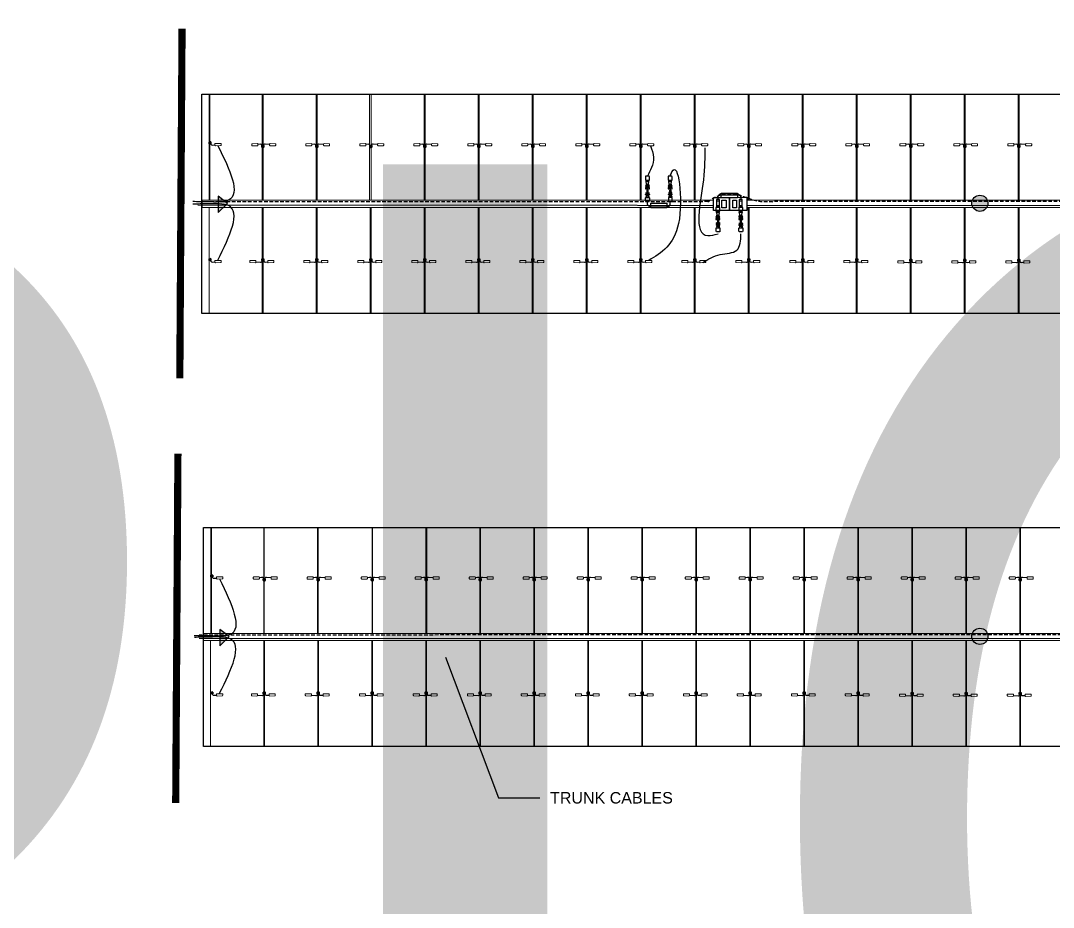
# Model space of a CAD drawing. Header units: feet. Extents: x -13743 to 68376, y -48 to 67763.
# Drawn here: x 32.6 to 104.7, y 63143.9 to 63205.7 of the extents above; entities that cross this region are included whole.
import ezdxf
from ezdxf import colors
from ezdxf.entities.mleader import LeaderData, LeaderLine
from ezdxf.enums import TextEntityAlignment as Align
from ezdxf.math import Vec2, Vec3

# ---------------------------------------------------------------- set-up
doc = ezdxf.new("R2018")
doc.units = ezdxf.units.FT
doc.header["$MEASUREMENT"] = 0
doc.set_wipeout_variables(frame=1)
for name, pattern in [('ACAD-x100644055pbs01-civil$0${ Chain Double-Dash }', [0]), ('HIDDEN', [0.375, 0.25, -0.125]), ('PHANTOM', [2.5, 1.25, -0.25, 0.25, -0.25, 0.25, -0.25])]:
    doc.linetypes.add(name, pattern=pattern)
for name, color, linetype in [('@2x40.5 Tracker LR5', 5, 'Continuous'), ('E-CABL-HARN-NEG', 3, 'Continuous'), ('E-EQPM-HRDW', 16, 'Continuous'), ('E-HARN-COMP', 8, 'Continuous'), ('E-TRNK-CABL-NEG', 6, 'HIDDEN'), ('E-TRUNK-CABLE-POS', 6, 'HIDDEN'), ('E-WIRING DETAILS', 7, 'Continuous'), ('G-ANNO-TEXT', 1, 'Continuous'), ('G-MATC-LINE', 6, 'PHANTOM'), ('G-TEXT', 7, 'Continuous'), ('PDF_Ediciones', 1, 'Continuous'), ('XREF', 7, 'Continuous')]:
    doc.layers.add(name, color=color, linetype=linetype)
doc.layers.add('E-MODULE', color=253, linetype='Continuous', lineweight=0)
doc.layers.add('E-TRACER-EQMPT', color=252, linetype='Continuous', lineweight=0)
doc.styles.add('NEI-A', font='arial.ttf')
doc.styles.get("Standard").update_dxf_attribs({"font": 'arial.ttf'})

# ---------------------------------------------------------------- blocks, each defined once
blk = doc.blocks.new('CLIP')
blk.add_lwpolyline([(-0.09, 0.098), (0.046, 0.098), (0.046, -0.017), (-0.09, -0.017)], close=True)
at = {"layer": 'PDF_Ediciones', "lineweight": 0}
for points in [[(-0.901, -0.151, -0.414213), (-0.926, -0.118), (-0.926, -0.036, -0.414213), (-0.893, -0.003), (-0.532, -0.003, -0.414213), (-0.499, -0.036), (-0.499, -0.118, -0.414213), (-0.532, -0.167), (-0.901, -0.151)], [(0.707, -0.151, 0.414213), (0.748, -0.118), (0.748, -0.036, 0.414213), (0.715, -0.003), (0.354, -0.003, 0.414213), (0.321, -0.036), (0.321, -0.118, 0.414213), (0.354, -0.167), (0.707, -0.151)]]:
    blk.add_lwpolyline(points, format="xyb", dxfattribs=at)
at = {"layer": 'XREF', "flags": 128}
blk.add_lwpolyline([(-0.509, -0.098), (-0.181, -0.12, 0.486695), (-0.067, -0.029), (-0.066, 0.115, -0.78238), (0.016, 0.115), (0.016, -0.033, 0.37874), (0.164, -0.115), (0.328, -0.098)], format="xyb", dxfattribs=at)
blk = doc.blocks.new('Injected piece wire support')
h = blk.add_hatch(color=256)
h.dxf.hatch_style = 1
h.paths.add_polyline_path([(0, 0.569), (0, -0.569), (0.644, 0.065)])
at = {"layer": 'E-EQPM-HRDW', "flags": 128}
blk.add_lwpolyline([(0.644, 0.065), (0, 0.569), (0, -0.569)], close=True, dxfattribs=at)
blk = doc.blocks.new('A$C2C7A52CE')
at = {"layer": 'E-HARN-COMP'}
for p, q in [((-0.496, 0.086, 0.079), (-0.494, 0.085, 0.079)), ((-0.496, -0.086, 0.079), (-0.494, -0.085, 0.079))]:
    blk.add_line(p, q, dxfattribs=at)
for points, elevation in [([(-0.634, -0.1), (-0.636, -0.098), (-0.636, 0.098), (-0.634, 0.1), (-0.576, 0.1), (-0.573, 0.097), (-0.573, -0.097), (-0.576, -0.1), (-0.634, -0.1)], -0.033), ([(-0.634, 0.031), (-0.629, 0.031), (-0.629, 0.022), (-0.598, 0.022)], 0.079), ([(-0.573, 0.062), (-0.571, 0.06), (-0.515, 0.06), (-0.512, 0.062)], 0.015), ([(-0.509, -0.1), (-0.512, -0.097), (-0.512, 0.097), (-0.509, 0.1), (-0.496, 0.1), (-0.496, -0.1), (-0.509, -0.1)], -0.033), ([(-0.493, 0.097), (-0.493, 0.093), (-0.491, 0.089), (-0.389, 0.062), (-0.284, 0.075), (-0.281, 0.078), (-0.27, 0.078), (-0.27, -0.078), (-0.281, -0.078), (-0.284, -0.075), (-0.389, -0.062), (-0.491, -0.089), (-0.493, -0.097), (-0.493, 0.097)], -0.033), ([(-0.27, -0.078), (-0.267, -0.075), (-0.267, 0.075), (-0.27, 0.078)], -0.033), ([(-0.267, 0.069), (-0.263, 0.065), (-0.246, 0.065), (-0.246, 0.072), (-0.237, 0.072), (-0.237, 0.065), (-0.222, 0.065), (-0.218, 0.072), (-0.216, 0.072), (-0.212, 0.065), (-0.209, 0.065), (-0.204, 0.072), (-0.203, 0.072)], 0.079), ([(-0.003, -0.087), (-0.006, -0.091), (-0.033, -0.1), (-0.141, -0.1), (-0.198, -0.098), (-0.203, -0.095), (-0.203, 0.094), (-0.198, 0.098), (-0.141, 0.1), (-0.034, 0.1), (-0.006, 0.09), (-0.003, 0.087), (0, 0.059), (0, 0.002), (-0.002, -0.07), (-0.003, -0.087)], -0.024), ([(-0.634, -0.031), (-0.629, -0.031), (-0.629, -0.022), (-0.598, -0.022)], 0.079), ([(-0.573, -0.063), (-0.571, -0.06), (-0.515, -0.06), (-0.512, -0.063)], 0.015), ([(-0.267, -0.069), (-0.263, -0.065), (-0.246, -0.065), (-0.246, -0.072), (-0.237, -0.072), (-0.237, -0.065), (-0.229, -0.065), (-0.225, -0.073), (-0.223, -0.073), (-0.218, -0.065), (-0.215, -0.065), (-0.211, -0.073), (-0.209, -0.073), (-0.205, -0.065), (-0.203, -0.065)], -0.039)]:
    blk.add_lwpolyline(points, dxfattribs=dict(at, elevation=elevation))
for points in [[(-0.59, 0.018), (-0.426, 0.018)], [(-0.426, 0.018), (-0.426, -0.018)], [(-0.59, -0.018), (-0.426, -0.018)]]:
    blk.add_lwpolyline(points, dxfattribs=at)
blk = doc.blocks.new('A$C084F4888')
at = {"layer": 'E-HARN-COMP'}
for p, q in [((0.523, 0.021, 0.006), (0.415, 0.021, 0.006)), ((0.54, 0.017, 0.006), (0.568, 0.017, 0.006)), ((0.523, -0.021, 0.006), (0.415, -0.021, 0.006)), ((0.54, -0.017, 0.006), (0.568, -0.017, 0.006))]:
    blk.add_line(p, q, dxfattribs=at)
for points, elevation in [([(0.196, -0.096), (0.2, -0.092), (0.2, 0.092), (0.196, 0.097), (0.034, 0.098), (0.006, 0.089), (0.003, 0.086), (0.001, 0.071), (0, 0.031), (0, -0.01), (0.001, -0.072), (0.003, -0.086), (0.033, -0.098), (0.196, -0.096)], -0.011), ([(0.2, 0.068), (0.202, 0.064), (0.203, 0.062), (0.203, 0.056), (0.204, 0.056), (0.205, 0.062), (0.205, 0.064), (0.209, 0.072), (0.212, 0.072), (0.216, 0.064), (0.217, 0.056), (0.22, 0.056)], 0.053), ([(0.275, 0.077), (0.275, -0.077), (0.277, -0.074), (0.277, -0.063), (0.282, -0.059), (0.294, -0.059), (0.314, -0.052), (0.322, -0.052), (0.326, -0.054), (0.351, -0.097), (0.353, -0.098), (0.353, 0.098), (0.35, 0.096), (0.326, 0.054), (0.322, 0.052), (0.314, 0.052), (0.294, 0.059), (0.282, 0.059), (0.277, 0.063), (0.277, 0.074), (0.275, 0.077)], 0), ([(0.353, 0.086), (0.366, 0.086)], 0.004), ([(0.466, 0.063), (0.466, 0.065), (0.457, 0.073), (0.45, 0.076), (0.431, 0.076), (0.433, 0.07), (0.373, 0.07), (0.369, 0.075), (0.369, 0.096), (0.366, 0.098), (0.366, -0.098), (0.369, -0.096), (0.369, -0.075), (0.373, -0.07), (0.433, -0.07), (0.431, -0.076), (0.45, -0.076), (0.457, -0.073), (0.466, -0.065), (0.466, -0.063), (0.464, -0.062), (0.373, -0.059), (0.369, -0.055), (0.369, -0.044), (0.371, -0.042), (0.371, 0.042), (0.369, 0.044), (0.369, 0.055), (0.373, 0.059)], 0.027), ([(0.373, 0.059), (0.464, 0.062), (0.466, 0.063)], 0.027), ([(0.2, -0.067), (0.203, -0.072), (0.205, -0.072), (0.209, -0.064), (0.212, -0.064), (0.216, -0.072), (0.218, -0.072), (0.223, -0.064), (0.223, -0.062)], 0.006), ([(0.353, -0.086), (0.366, -0.086)], 0.004)]:
    blk.add_lwpolyline(points, dxfattribs=dict(at, elevation=elevation))
for points in [[(0.266, 0.077), (0.264, 0.074), (0.264, 0.067), (0.259, 0.062), (0.252, 0.062), (0.252, 0.064), (0.227, 0.064), (0.227, 0.062), (0.226, 0.062), (0.222, 0.062), (0.22, 0.06), (0.22, 0.05), (0.221, 0.047), (0.223, 0.045), (0.226, 0.044), (0.26, 0.044), (0.263, 0.045), (0.264, 0.048), (0.264, 0.067)], [(0.371, 0.037), (0.38, 0.037)], [(0.38, -0.042), (0.38, 0.042), (0.381, 0.041), (0.381, -0.041), (0.38, -0.042)], [(0.382, 0.035), (0.385, 0.034), (0.385, -0.034), (0.382, -0.035), (0.382, 0.035), (0.381, 0.039)], [(0.385, 0.029), (0.392, 0.029)], [(0.397, 0.039), (0.396, 0.035), (0.392, 0.034), (0.392, -0.034), (0.396, -0.035), (0.396, 0.035)], [(0.398, 0.042), (0.397, 0.041), (0.397, -0.041), (0.398, -0.042), (0.398, 0.042)], [(0.398, 0.037), (0.403, 0.037)], [(0.403, 0.042), (0.406, 0.041), (0.41, 0.038), (0.41, 0.034), (0.414, 0.032), (0.573, 0.032), (0.574, 0.031), (0.575, 0.024), (0.575, -0.024), (0.575, -0.03), (0.573, -0.032), (0.414, -0.032), (0.41, -0.038), (0.406, -0.041), (0.405, -0.042), (0.403, -0.042), (0.403, 0.042)], [(0.537, 0.024), (0.538, 0.022), (0.538, -0.022), (0.537, -0.024), (0.537, 0.024)], [(0.575, 0.024), (0.57, 0.019), (0.57, -0.019), (0.575, -0.024)], [(0.266, -0.077), (0.264, -0.074), (0.264, -0.067), (0.259, -0.062), (0.252, -0.062), (0.252, -0.064), (0.227, -0.064), (0.227, -0.062), (0.226, -0.062), (0.222, -0.062), (0.22, -0.06), (0.22, -0.05), (0.221, -0.047), (0.223, -0.045), (0.226, -0.044), (0.26, -0.044), (0.263, -0.045), (0.264, -0.048), (0.264, -0.067)], [(0.371, -0.037), (0.38, -0.037)], [(0.381, -0.039), (0.382, -0.035)], [(0.385, -0.029), (0.392, -0.029)], [(0.396, -0.035), (0.397, -0.039)], [(0.398, -0.037), (0.403, -0.037)]]:
    blk.add_lwpolyline(points, dxfattribs=at)
at = {"layer": 'E-HARN-COMP', "elevation": 0.063}
blk.add_lwpolyline([(0.351, 0.024), (0.299, 0.024), (0.299, -0.024), (0.351, -0.024)], close=True, dxfattribs=at)
at = {"layer": 'E-HARN-COMP'}
blk.add_circle((0.318, 0, 0.052), 0.0136, dxfattribs=at)
blk = doc.blocks.new('drop')
at = {"layer": 'E-HARN-COMP'}
blk.add_line((-0.9, 0.35), (0.9, 0.35), dxfattribs=at)
for points in [[(-0.9, 0.41, 0.38464), (-1.28, 0.11), (-1.28, -0.18)], [(0.89, 0.41, -0.38464), (1.27, 0.11), (1.27, -0.18)]]:
    blk.add_lwpolyline(points, format="xyb", dxfattribs=at)
blk.add_lwpolyline([(-0.9, 0.54), (0.9, 0.54), (0.9, 0), (-0.9, 0)], close=True, dxfattribs=at)
blk = doc.blocks.new('Fuse Base')
blk.add_wipeout([(-1.117, 0.463), (1.209, 0.466), (1.209, -0.457), (-1.117, -0.459)])
at = {"layer": 'E-HARN-COMP'}
for points in [[(-1.117, 0.463), (0, 0.461), (0, -0.461), (-1.117, -0.459)], [(-0.52, 0.265), (-0.235, 0.265), (-0.235, -0.265), (-0.52, -0.265)], [(0, 0.461), (1.209, 0.466), (1.209, -0.457), (0, -0.461)], [(0.247, 0.262), (0.508, 0.262), (0.508, -0.262), (0.247, -0.262)]]:
    blk.add_lwpolyline(points, close=True, dxfattribs=at)
blk = doc.blocks.new('E-100-18')
for points in [[(-0.0625, -0.15625), (0.0625, -0.15625), (0.0625, 0.15625), (-0.0625, 0.15625), (-0.0625, -0.15625)], [(-0.0625, 0.09375), (0.0625, 0.09375)], [(-0.0625, -0.09375), (0.0625, -0.09375)]]:
    blk.add_lwpolyline(points)
blk = doc.blocks.new('AES Clamp')
h = blk.add_hatch(color=256)
h.dxf.hatch_style = 1
h.paths.add_polyline_path([(-0.564, 0, 1), (0.564, 0, 1)])
at = {"layer": 'E-WIRING DETAILS'}
blk.add_circle((0, 0), 0.564, dxfattribs=at)
blk = doc.blocks.new('DETAIL_TITLE')
at = {"style": 'NEI-A', "flags": 8}
blk.add_attdef('#', text='', height=0.2, dxfattribs=at).set_placement((0.5922, -0.5109), align=Align.MIDDLE_CENTER)
at = {"lineweight": 30, "flags": 104}
blk.add_attdef('DETAIL_TITLE', text='', height=0.2, dxfattribs=at).set_placement((0.9099, -0.52514), align=Align.BOTTOM_LEFT)
at = {"style": 'NEI-A'}
for tag, p in [('SCALE:', (0.93865, -0.73792)), ('1"_=_', (1.5474, -0.73792))]:
    blk.add_attdef(tag, text='', height=0.1, dxfattribs=at).set_placement(p, align=Align.BOTTOM_LEFT)
blk = doc.blocks.new('sub-title')
at = {"color": 153, "lineweight": 30, "flags": 106}
blk.add_attdef('SUB_TITLE', text='', height=0.1875, dxfattribs=at).set_placement((0, 0.1875), align=Align.MIDDLE_CENTER)

msp = doc.modelspace()

# ---------------------------------------------------------------- linework, layer by layer
for points in [[(45.769, 63197.27), (45.905, 63197.27), (45.905, 63197.154), (45.769, 63197.154)], [(45.769, 63197.27), (45.905, 63197.27), (45.905, 63197.154), (45.769, 63197.154)], [(45.769, 63189.109), (45.905, 63189.109), (45.905, 63188.994), (45.769, 63188.994)], [(45.769, 63189.109), (45.905, 63189.109), (45.905, 63188.994), (45.769, 63188.994)], [(45.888, 63167.039), (46.023, 63167.039), (46.023, 63166.923), (45.888, 63166.923)], [(45.888, 63167.039), (46.023, 63167.039), (46.023, 63166.923), (45.888, 63166.923)], [(45.888, 63158.879), (46.023, 63158.879), (46.023, 63158.763), (45.888, 63158.763)], [(45.888, 63158.879), (46.023, 63158.879), (46.023, 63158.763), (45.888, 63158.763)]]:
    msp.add_lwpolyline(points, close=True)
at = {"layer": '@2x40.5 Tracker LR5'}
for points in [[(217.505, 63200.606), (217.505, 63185.31), (45.274, 63185.31), (45.274, 63200.606)], [(217.623, 63170.375), (217.623, 63155.08), (45.393, 63155.08), (45.393, 63170.375)]]:
    msp.add_lwpolyline(points, close=True, dxfattribs=at)
at = {"layer": 'E-CABL-HARN-NEG'}
for points in [[(46.39, 63197.012), (47.12, 63193.217), (45.697, 63193.09), (44.627, 63193.111)], [(46.39, 63189.035), (47.12, 63192.83), (45.697, 63192.957), (44.627, 63192.936)], [(46.508, 63166.781), (47.223, 63162.896), (45.805, 63162.811), (44.74, 63162.811)], [(46.508, 63158.804), (47.239, 63162.599), (45.815, 63162.726), (44.745, 63162.705)]]:
    msp.add_spline(points, degree=3, dxfattribs=at)
for points, end_tangent in [([(76.594, 63197.006), (76.795, 63196.198), (76.66, 63195.489, 0.006), (76.375, 63194.887, -0.039)], (0.55098, -0.834518)), ([(80.369, 63196.864), (80.275, 63194.633, -0.007), (80.595, 63190.743, -0.034), (81.301, 63190.86, -0.041)], (0.15531, 0.987866)), ([(77.956, 63194.887, -0.006), (78.082, 63195.195, 0.049), (78.547, 63191.592, 0.062), (76.462, 63189.008)], (-0.057691, -0.998335)), ([(80.237, 63188.865), (81.456, 63189.424, -0.033), (82.614, 63189.722, -0.068), (82.904, 63190.858, -0.085)], (-0.031277, 0.999511))]:
    msp.add_spline(points, degree=3, dxfattribs=dict(at, end_tangent=end_tangent))
at = {"layer": 'E-MODULE'}
for points in [[(45.785, 63200.606), (45.785, 63193.204), (64.564, 63193.204), (64.564, 63200.606), (45.785, 63200.606)], [(45.834, 63200.606), (45.834, 63193.204), (49.482, 63193.204), (49.482, 63200.606), (45.834, 63200.606)], [(49.551, 63200.606), (49.551, 63193.204), (53.254, 63193.204), (53.254, 63200.606), (49.543, 63200.606)], [(53.313, 63200.606), (53.313, 63193.204), (56.975, 63193.204), (56.975, 63200.606), (53.313, 63200.606)], [(57.084, 63200.606), (57.084, 63193.204), (60.794, 63193.204), (60.794, 63200.606), (57.084, 63200.606)], [(60.853, 63200.606), (60.853, 63193.204), (64.564, 63193.204), (64.564, 63200.606), (60.853, 63200.606)], [(64.623, 63200.606), (64.623, 63193.204), (68.334, 63193.204), (68.334, 63200.606), (64.623, 63200.606)], [(68.393, 63200.606), (68.393, 63193.204), (72.104, 63193.204), (72.104, 63200.606), (68.393, 63200.606)], [(72.163, 63200.606), (72.163, 63193.204), (75.873, 63193.204), (75.873, 63200.606), (72.163, 63200.606)], [(75.932, 63200.606), (75.932, 63193.204), (79.643, 63193.204), (79.643, 63200.606), (75.932, 63200.606)], [(79.702, 63200.606), (79.702, 63193.204), (83.413, 63193.204), (83.413, 63200.606), (79.702, 63200.606)], [(83.472, 63200.606), (83.472, 63193.204), (87.182, 63193.204), (87.182, 63200.606), (83.472, 63200.606)], [(87.241, 63200.606), (87.241, 63193.204), (90.952, 63193.204), (90.952, 63200.606), (87.241, 63200.606)], [(91.011, 63200.606), (91.011, 63193.204), (94.722, 63193.204), (94.722, 63200.606), (91.011, 63200.606)], [(94.781, 63200.606), (94.781, 63193.204), (98.491, 63193.204), (98.491, 63200.606), (94.781, 63200.606)], [(98.551, 63200.606), (98.551, 63193.204), (102.261, 63193.204), (102.261, 63200.606), (98.551, 63200.606)], [(102.32, 63200.606), (102.32, 63193.204), (106.031, 63193.204), (106.031, 63200.606), (102.32, 63200.606)], [(45.775, 63192.712), (45.775, 63185.31), (49.485, 63185.31), (49.485, 63192.712), (45.775, 63192.712)], [(49.544, 63192.712), (49.544, 63185.31), (53.255, 63185.31), (53.255, 63192.712), (49.544, 63192.712)], [(53.314, 63192.712), (53.314, 63185.31), (57.025, 63185.31), (57.025, 63192.712), (53.314, 63192.712)], [(57.084, 63192.712), (57.084, 63185.31), (60.794, 63185.31), (60.794, 63192.712), (57.084, 63192.712)], [(60.854, 63192.712), (60.854, 63185.31), (64.564, 63185.31), (64.564, 63192.712), (60.854, 63192.712)], [(64.623, 63192.712), (64.623, 63185.31), (68.334, 63185.31), (68.334, 63192.712), (64.623, 63192.712)], [(68.393, 63192.712), (68.393, 63185.31), (72.104, 63185.31), (72.104, 63192.712), (68.393, 63192.712)], [(72.163, 63192.712), (72.163, 63185.31), (75.873, 63185.31), (75.873, 63192.712), (72.163, 63192.712)], [(75.932, 63192.712), (75.932, 63185.31), (79.643, 63185.31), (79.643, 63192.712), (75.932, 63192.712)], [(79.702, 63192.712), (79.702, 63185.31), (83.413, 63185.31), (83.413, 63192.712), (79.702, 63192.712)], [(83.472, 63192.712), (83.472, 63185.31), (87.182, 63185.31), (87.182, 63192.712), (83.472, 63192.712)], [(87.241, 63192.712), (87.241, 63185.31), (90.952, 63185.31), (90.952, 63192.712), (87.241, 63192.712)], [(91.011, 63192.712), (91.011, 63185.31), (94.722, 63185.31), (94.722, 63192.712), (91.011, 63192.712)], [(94.781, 63192.712), (94.781, 63185.31), (98.491, 63185.31), (98.491, 63192.712), (94.781, 63192.712)], [(98.551, 63192.712), (98.551, 63185.31), (102.261, 63185.31), (102.261, 63192.712), (98.551, 63192.712)], [(102.32, 63192.712), (102.32, 63185.31), (106.031, 63185.31), (106.031, 63192.712), (102.32, 63192.712)], [(45.885, 63170.375), (45.885, 63162.973), (64.664, 63162.973), (64.664, 63170.375), (45.885, 63170.375)], [(45.933, 63170.375), (45.933, 63162.973), (49.585, 63162.957), (49.585, 63170.358), (45.933, 63170.375)], [(49.626, 63170.368), (49.626, 63162.967), (53.35, 63162.973), (53.35, 63170.375), (49.703, 63170.375)], [(53.391, 63170.368), (53.391, 63162.967), (57.148, 63162.973), (57.148, 63170.375), (53.473, 63170.375)], [(57.184, 63170.363), (57.184, 63162.961), (60.913, 63162.973), (60.913, 63170.375), (57.202, 63170.375)], [(60.972, 63170.375), (60.972, 63162.973), (64.682, 63162.973), (64.682, 63170.375), (60.972, 63170.375)], [(64.723, 63170.375), (64.723, 63162.973), (68.433, 63162.973), (68.433, 63170.375), (64.723, 63170.375)], [(68.492, 63170.375), (68.492, 63162.973), (72.203, 63162.973), (72.203, 63170.375), (68.492, 63170.375)], [(72.262, 63170.375), (72.262, 63162.973), (75.973, 63162.973), (75.973, 63170.375), (72.262, 63170.375)], [(76.032, 63170.375), (76.032, 63162.973), (79.742, 63162.973), (79.742, 63170.375), (76.032, 63170.375)], [(79.801, 63170.375), (79.801, 63162.973), (83.512, 63162.973), (83.512, 63170.375), (79.801, 63170.375)], [(83.571, 63170.375), (83.571, 63162.973), (87.282, 63162.973), (87.282, 63170.375), (83.571, 63170.375)], [(87.341, 63170.375), (87.341, 63162.973), (91.051, 63162.973), (91.051, 63170.375), (87.341, 63170.375)], [(91.111, 63170.375), (91.111, 63162.973), (94.821, 63162.973), (94.821, 63170.375), (91.111, 63170.375)], [(94.88, 63170.375), (94.88, 63162.973), (98.591, 63162.973), (98.591, 63170.375), (94.88, 63170.375)], [(98.65, 63170.375), (98.65, 63162.973), (102.361, 63162.973), (102.361, 63170.375), (98.65, 63170.375)], [(102.42, 63170.375), (102.42, 63162.973), (106.13, 63162.973), (106.13, 63170.375), (102.42, 63170.375)], [(45.874, 63162.481), (45.874, 63155.08), (49.585, 63155.08), (49.585, 63162.481), (45.874, 63162.481)], [(49.644, 63162.481), (49.644, 63155.08), (53.354, 63155.08), (53.354, 63162.481), (49.644, 63162.481)], [(53.414, 63162.481), (53.414, 63155.08), (57.124, 63155.08), (57.124, 63162.481), (53.414, 63162.481)], [(57.183, 63162.481), (57.183, 63155.08), (60.894, 63155.08), (60.894, 63162.481), (57.183, 63162.481)], [(60.953, 63162.481), (60.953, 63155.08), (64.664, 63155.08), (64.664, 63162.481), (60.953, 63162.481)], [(64.723, 63162.481), (64.723, 63155.08), (68.433, 63155.08), (68.433, 63162.481), (64.723, 63162.481)], [(68.492, 63162.481), (68.492, 63155.08), (72.203, 63155.08), (72.203, 63162.481), (68.492, 63162.481)], [(72.262, 63162.481), (72.262, 63155.08), (75.973, 63155.08), (75.973, 63162.481), (72.262, 63162.481)], [(76.032, 63162.481), (76.032, 63155.08), (79.742, 63155.08), (79.742, 63162.481), (76.032, 63162.481)], [(79.801, 63162.481), (79.801, 63155.08), (83.512, 63155.08), (83.512, 63162.481), (79.801, 63162.481)], [(83.571, 63162.481), (83.571, 63155.08), (87.282, 63155.08), (87.282, 63162.481), (83.571, 63162.481)], [(87.341, 63162.481), (87.341, 63155.08), (91.051, 63155.08), (91.051, 63162.481), (87.341, 63162.481)], [(91.111, 63162.481), (91.111, 63155.08), (94.821, 63155.08), (94.821, 63162.481), (91.111, 63162.481)], [(94.88, 63162.481), (94.88, 63155.08), (98.591, 63155.08), (98.591, 63162.481), (94.88, 63162.481)], [(98.65, 63162.481), (98.65, 63155.08), (102.361, 63155.08), (102.361, 63162.481), (98.65, 63162.481)], [(102.42, 63162.481), (102.42, 63155.08), (106.13, 63155.08), (106.13, 63162.481), (102.42, 63162.481)]]:
    msp.add_lwpolyline(points, dxfattribs=at)
at = {"layer": 'E-TRACER-EQMPT'}
for points in [[(133.511, 63193.204), (45.293, 63193.204), (45.293, 63192.712), (133.511, 63192.712)], [(132.491, 63162.973), (45.393, 63162.973), (45.393, 63162.481), (132.491, 63162.481)]]:
    msp.add_lwpolyline(points, dxfattribs=at)
at = {"layer": 'E-TRNK-CABL-NEG', "linetype": 'ACAD-x100644055pbs01-civil$0${ Chain Double-Dash }'}
for p, q in [((217.515, 63192.773), (44.978, 63192.854, -0.099)), ((217.615, 63162.542), (45.077, 63162.623, -0.099))]:
    msp.add_line(p, q, dxfattribs=at)
at = {"layer": 'E-TRUNK-CABLE-POS'}
for p, q in [((80.613, 63193.108, -0.078), (44.978, 63193.096, -0.099)), ((180.361, 63193.139, -0.021), (85.096, 63193.109, -0.076)), ((110.907, 63162.886, -0.061), (45.077, 63162.866, -0.099))]:
    msp.add_line(p, q, dxfattribs=at)
at = {"layer": 'G-MATC-LINE', "const_width": 0.5}
for points in [[(43.727, 63180.777), (43.884, 63205.171)], [(43.441, 63151.139), (43.597, 63175.532)]]:
    msp.add_lwpolyline(points, dxfattribs=at)
at = {"layer": 'PDF_Ediciones', "lineweight": 0}
for points in [[(46.566, 63197.02, 0.414213), (46.607, 63197.053), (46.607, 63197.135, 0.414213), (46.574, 63197.168), (46.213, 63197.168, 0.414213), (46.18, 63197.135), (46.18, 63197.053, 0.414213), (46.213, 63197.004), (46.566, 63197.02)], [(46.566, 63197.02, 0.414213), (46.607, 63197.053), (46.607, 63197.135, 0.414213), (46.574, 63197.168), (46.213, 63197.168, 0.414213), (46.18, 63197.135), (46.18, 63197.053, 0.414213), (46.213, 63197.004), (46.566, 63197.02)], [(46.566, 63188.86, 0.414213), (46.607, 63188.893), (46.607, 63188.975, 0.414213), (46.574, 63189.008), (46.213, 63189.008, 0.414213), (46.18, 63188.975), (46.18, 63188.893, 0.414213), (46.213, 63188.844), (46.566, 63188.86)], [(46.566, 63188.86, 0.414213), (46.607, 63188.893), (46.607, 63188.975, 0.414213), (46.574, 63189.008), (46.213, 63189.008, 0.414213), (46.18, 63188.975), (46.18, 63188.893, 0.414213), (46.213, 63188.844), (46.566, 63188.86)], [(46.684, 63166.79, 0.414213), (46.725, 63166.822), (46.725, 63166.905, 0.414213), (46.692, 63166.937), (46.331, 63166.937, 0.414213), (46.299, 63166.905), (46.299, 63166.822, 0.414213), (46.331, 63166.773), (46.684, 63166.79)], [(46.684, 63166.79, 0.414213), (46.725, 63166.822), (46.725, 63166.905, 0.414213), (46.692, 63166.937), (46.331, 63166.937, 0.414213), (46.299, 63166.905), (46.299, 63166.822, 0.414213), (46.331, 63166.773), (46.684, 63166.79)], [(46.684, 63158.629, 0.414213), (46.725, 63158.662), (46.725, 63158.744, 0.414213), (46.692, 63158.777), (46.331, 63158.777, 0.414213), (46.299, 63158.744), (46.299, 63158.662, 0.414213), (46.331, 63158.613), (46.684, 63158.629)], [(46.684, 63158.629, 0.414213), (46.725, 63158.662), (46.725, 63158.744, 0.414213), (46.692, 63158.777), (46.331, 63158.777, 0.414213), (46.299, 63158.744), (46.299, 63158.662, 0.414213), (46.331, 63158.613), (46.684, 63158.629)]]:
    msp.add_lwpolyline(points, format="xyb", dxfattribs=at)
at = {"layer": 'XREF', "flags": 128}
for points in [[(45.834, 63197.318, -0.347123), (45.875, 63197.286), (45.875, 63197.138, 0.37874), (46.023, 63197.056), (46.187, 63197.073)], [(45.834, 63197.318, -0.347123), (45.875, 63197.286), (45.875, 63197.138, 0.37874), (46.023, 63197.056), (46.187, 63197.073)], [(45.834, 63189.158, -0.347123), (45.875, 63189.126), (45.875, 63188.978, 0.37874), (46.023, 63188.896), (46.18, 63188.912)], [(45.834, 63189.158, -0.347123), (45.875, 63189.126), (45.875, 63188.978, 0.37874), (46.023, 63188.896), (46.18, 63188.912)], [(45.952, 63167.088, -0.347123), (45.994, 63167.056), (45.994, 63166.908, 0.37874), (46.141, 63166.826), (46.305, 63166.842)], [(45.952, 63167.088, -0.347123), (45.994, 63167.056), (45.994, 63166.908, 0.37874), (46.141, 63166.826), (46.305, 63166.842)], [(45.952, 63158.927, -0.347123), (45.994, 63158.896), (45.994, 63158.747, 0.37874), (46.141, 63158.665), (46.299, 63158.681)], [(45.952, 63158.927, -0.347123), (45.994, 63158.896), (45.994, 63158.747, 0.37874), (46.141, 63158.665), (46.299, 63158.681)]]:
    msp.add_lwpolyline(points, format="xyb", dxfattribs=at)

# ---------------------------------------------------------------- block references
at = {"layer": 'E-CABL-HARN-NEG', "xscale": 0.625, "yscale": 0.625, "zscale": 0.625, "rotation": 180}
msp.add_blockref('drop', (77.171, 63193.007), dxfattribs=at)
at = {"layer": 'E-HARN-COMP', "yscale": 1.371329021508951, "zscale": 1.371329021508951}
for name, p, xscale, rotation in [('A$C2C7A52CE', (76.372, 63194.887, -0.006), -1.371329021508951, 270), ('A$C2C7A52CE', (77.956, 63194.887, -0.006), -1.371329021508951, 270), ('A$C084F4888', (76.377, 63193.117), -1.371329021508951, 270), ('A$C084F4888', (77.971, 63193.118), 1.371329021508951, 89.99999999999999), ('A$C084F4888', (81.304, 63191.004, -0.025), -1.371329021508951, 270), ('A$C084F4888', (82.895, 63190.997, -0.069), -1.371329021508951, 270)]:
    msp.add_blockref(name, p, dxfattribs=dict(at, xscale=xscale, rotation=rotation))
at = {"layer": 'XREF', "rotation": 180}
for p in [(49.499, 63197.003), (53.263, 63197.003), (57.038, 63197.003), (60.803, 63197.003), (64.577, 63197.003), (68.342, 63197.003), (72.117, 63197.003), (75.882, 63197.003), (79.656, 63197.003), (83.421, 63197.003), (87.196, 63197.003), (90.96, 63197.003), (94.735, 63197.003), (98.5, 63197.003), (102.274, 63197.003), (49.602, 63166.773), (53.367, 63166.773), (57.141, 63166.773), (60.906, 63166.773), (64.681, 63166.773), (68.445, 63166.773), (72.22, 63166.773), (75.985, 63166.773), (79.759, 63166.773), (83.524, 63166.773), (87.299, 63166.773), (91.064, 63166.773), (94.838, 63166.773), (98.603, 63166.773), (102.378, 63166.773)]:
    msp.add_blockref('CLIP', p, dxfattribs=at)
at = {"layer": 'XREF'}
for name, p in [('Injected piece wire support', (46.415, 63192.924)), ('AES Clamp', (99.581, 63192.996)), ('CLIP', (49.544, 63189.011)), ('CLIP', (53.309, 63189.011)), ('CLIP', (57.084, 63189.011)), ('CLIP', (60.849, 63189.011)), ('CLIP', (64.623, 63189.011)), ('CLIP', (68.388, 63189.011)), ('CLIP', (72.163, 63189.011)), ('CLIP', (75.927, 63189.011)), ('CLIP', (79.702, 63189.011)), ('CLIP', (83.467, 63189.011)), ('CLIP', (87.241, 63189.011)), ('CLIP', (91.006, 63189.011)), ('CLIP', (94.781, 63188.985)), ('CLIP', (98.546, 63188.985)), ('CLIP', (102.32, 63188.985)), ('Injected piece wire support', (46.533, 63162.693)), ('AES Clamp', (99.581, 63162.778)), ('CLIP', (49.648, 63158.78)), ('CLIP', (53.413, 63158.78)), ('CLIP', (57.187, 63158.78)), ('CLIP', (60.952, 63158.78)), ('CLIP', (64.726, 63158.78)), ('CLIP', (68.491, 63158.78)), ('CLIP', (72.266, 63158.78)), ('CLIP', (76.031, 63158.78)), ('CLIP', (79.805, 63158.78)), ('CLIP', (83.57, 63158.78)), ('CLIP', (87.345, 63158.78)), ('CLIP', (91.11, 63158.78)), ('CLIP', (94.884, 63158.755)), ('CLIP', (98.649, 63158.755)), ('CLIP', (102.423, 63158.755))]:
    msp.add_blockref(name, p, dxfattribs=at)

# ---------------------------------------------------------------- leaders
at = {"layer": 'G-ANNO-TEXT'}
ml = msp.add_multileader_mtext('Standard', dxfattribs=at)
ml.set_content('TRUNK CABLES', color=256, style='NEI-A')
ml.set_leader_properties()
ml.build(insert=Vec2(0, 0))
ml.multileader.update_dxf_attribs({"dogleg_length": 0.36, "arrow_head_size": 1.44, "scale": 8})
ctx = ml.context
ctx.base_point, ctx.scale, ctx.char_height, ctx.arrow_head_size, ctx.landing_gap_size, ctx.plane_origin = Vec3(68.857, 63151.505), 8, 0.8, 1.44, 0.72, Vec3(58.888, 63163.254)
notes = []
notes.append((ctx, [(0, (1, 1, 0), (65.977, 63151.505), (1, 0), 2.88, [(0, [(61.759, 63162.679)], 0, [])])]))
ctx.mtext.insert, ctx.mtext.width, ctx.mtext.flow_direction = Vec3(69.577, 63151.912), 13.23808, 5
for ctx, leaders in notes:
    for number, flags, end, landing, length, lines in leaders:
        leader = LeaderData()
        leader.index, (leader.has_last_leader_line, leader.has_dogleg_vector, leader.attachment_direction) = number, flags
        leader.last_leader_point, leader.dogleg_vector, leader.dogleg_length = Vec3(end), Vec3(landing), length
        for number, points, colour, breaks in lines:
            line = LeaderLine()
            line.index, line.vertices, line.color, line.breaks = number, Vec3.list(points), colors.encode_raw_color(colour), breaks
            leader.lines.append(line)
        ctx.leaders.append(leader)

# ---------------------------------------------------------------- next in the draw order: block references
at = {"layer": 'E-HARN-COMP'}
msp.add_blockref('Fuse Base', (82.093, 63192.947), dxfattribs=at)

# ---------------------------------------------------------------- next in the draw order: linework, layer by layer
at = {"layer": 'E-TRUNK-CABLE-POS'}
msp.add_open_spline([(80.596, 63193.094), (80.875, 63193.316), (81.481, 63193.686), (82.849, 63193.686), (83.974, 63193.019), (84.868, 63193.15), (85.194, 63193.095)], degree=3, knots=[0.041369, 0.041369, 0.041369, 0.041369, 1.082642, 2.291463, 3.888959, 4.87944, 4.87944, 4.87944, 4.87944], dxfattribs=at)

# ---------------------------------------------------------------- next in the draw order: block references
at = {"layer": 'E-CABL-HARN-NEG', "xscale": 0.625, "yscale": 0.625, "zscale": 0.625}
msp.add_blockref('drop', (82.093, 63193.375), dxfattribs=at)
at = {"layer": 'E-HARN-COMP', "xscale": 1.714161265572724, "yscale": 1.714161265572724, "zscale": 1.714161265572724}
for p in [(81.293, 63192.996), (82.887, 63192.998)]:
    msp.add_blockref('E-100-18', p, dxfattribs=at)
at = {"layer": 'E-HARN-COMP', "xscale": -1.371329021508951, "yscale": 1.371329021508951, "zscale": 1.371329021508951, "rotation": 270}
for p in [(81.291, 63192.729, 0.033), (82.884, 63192.73, 0.033)]:
    msp.add_blockref('A$C2C7A52CE', p, dxfattribs=at)
at = {"layer": 'G-ANNO-TEXT'}
ref = msp.add_blockref('DETAIL_TITLE', (-460.635, 63776.869), dxfattribs=dict(at, xscale=128.9267043143703, yscale=128.9267043143703, zscale=128.9267043143703))
lines = msp.add_mtext('{\\LDC BLOCK TYPE-1 (3) STRINGS (78) MODULES [580W]}', dxfattribs={"layer": '0', "insert": (-343.325, 63747.843), "char_height": 858.86809, "attachment_point": 1})
ref.add_attrib('DETAIL_TITLE', '', (-343.325, 63747.843)).embed_mtext(lines)
at = {"layer": 'G-TEXT'}
ref = msp.add_blockref('sub-title', (-222.976, 63183.228), dxfattribs=dict(at, xscale=5.485316049832718, yscale=5.485316049832718, zscale=5.485316049832718))
lines = msp.add_mtext('{\\LTYPICAL 54-MODULE SHORT TRACKER  WIRING DETAIL}', dxfattribs={"layer": 'G-ANNO-TEXT', "insert": (-193.015, 63195.724), "char_height": 92.11239, "attachment_point": 1})
ref.add_attrib('SUB_TITLE', '', (-193.015, 63195.724), dxfattribs={"flags": 104}).embed_mtext(lines)

doc.saveas('drawing.dxf')
